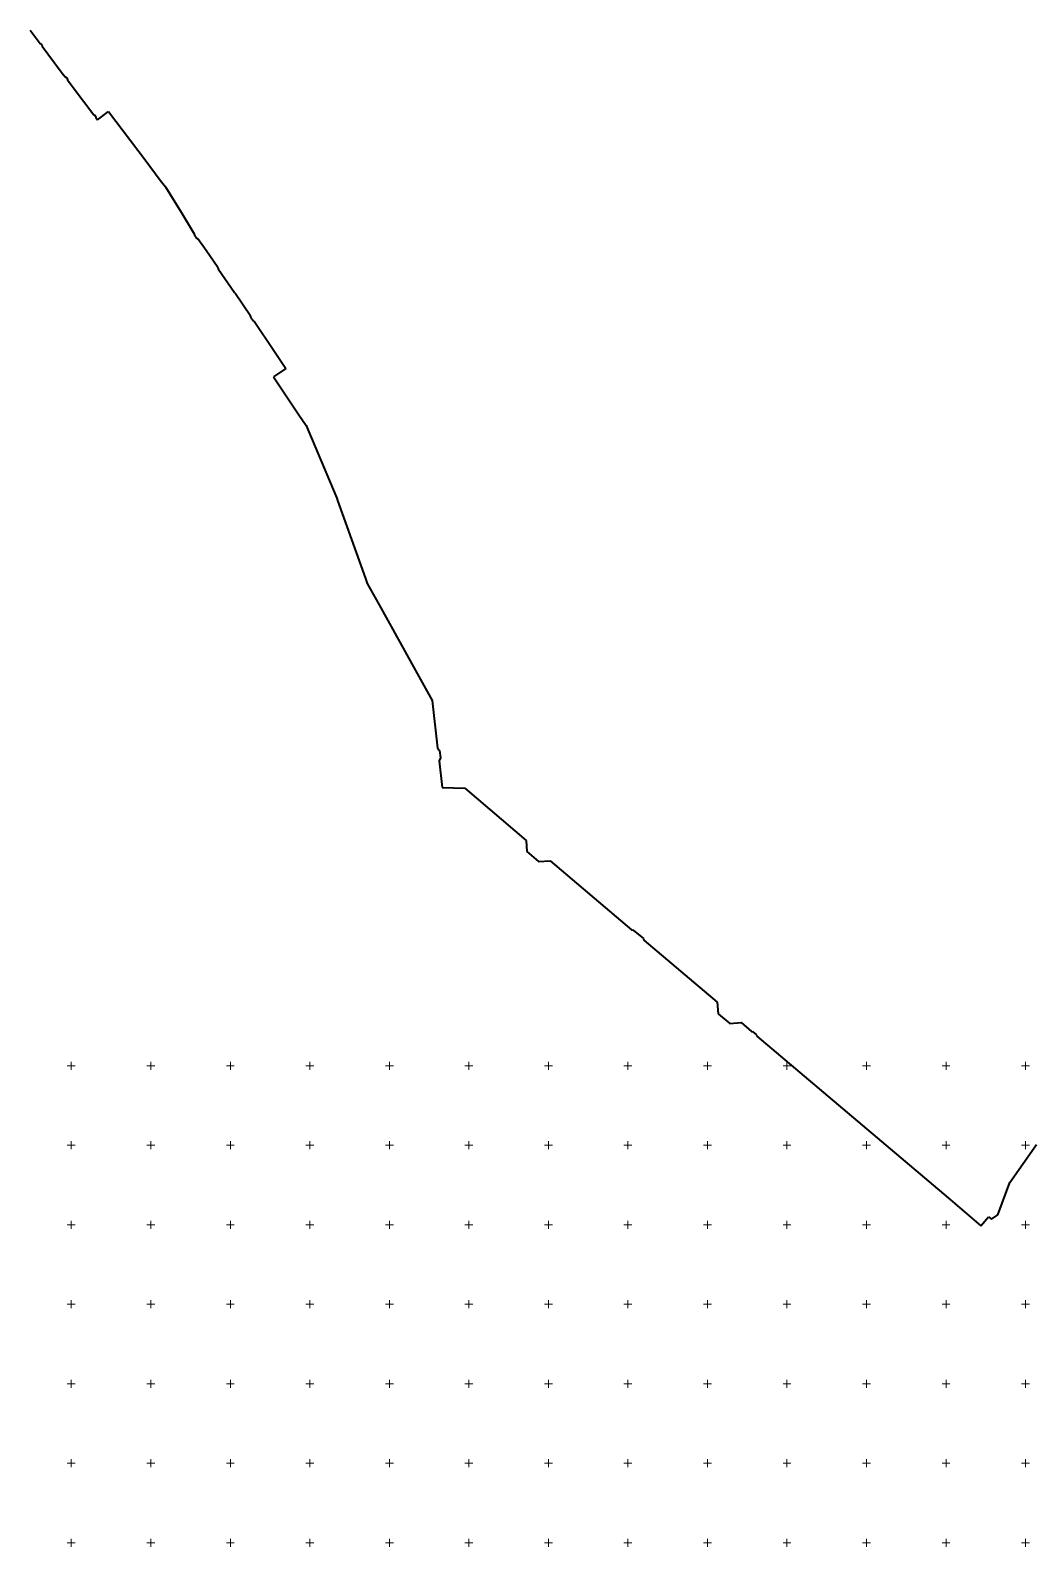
# Model space of a CAD drawing. Header units: metres. Extents: x 7536658 to 7539479, y 5878998 to 5880901.
# Drawn here: x 7538024 to 7538653, y 5879948 to 5880901 of the extents above; entities that cross this region are included whole.
import ezdxf

# ---------------------------------------------------------------- set-up
doc = ezdxf.new("R2010")
doc.units = ezdxf.units.M
doc.linetypes.add('1', pattern=[0])
doc.linetypes.add('3_SUUP_P', pattern=[0])
doc.layers.add('P_SUL_L_1', color=7, linetype='3_SUUP_P', lineweight=35)
doc.layers.add('Podzial_sekcyjny_krzyze', color=7, linetype='1', lineweight=18)

msp = doc.modelspace()

# ---------------------------------------------------------------- linework, layer by layer
at = {"layer": 'P_SUL_L_1', "linetype": '3_SUUP_P'}
for p, q in [((7538024.24, 5880901.27), (7538030.39, 5880892.93)), ((7538030.39, 5880892.93), (7538031.29, 5880892.55)), ((7538031.29, 5880892.55), (7538031.52, 5880892.25)), ((7538031.52, 5880892.25), (7538031.64, 5880891.28)), ((7538031.64, 5880891.28), (7538035.32, 5880886.39)), ((7538035.32, 5880886.39), (7538044.35, 5880874.41)), ((7538044.35, 5880874.41), (7538046.17, 5880872)), ((7538046.17, 5880872), (7538047.27, 5880871.35)), ((7538047.27, 5880871.35), (7538047.52, 5880870.22)), ((7538047.52, 5880870.22), (7538051.18, 5880865.36)), ((7538051.18, 5880865.36), (7538064.17, 5880848.13)), ((7538064.17, 5880848.13), (7538065.27, 5880847.48)), ((7538065.27, 5880847.48), (7538065.51, 5880846.35)), ((7538065.51, 5880846.35), (7538066.5, 5880845.04)), ((7538066.5, 5880845.04), (7538073.48, 5880850.3)), ((7538073.48, 5880850.3), (7538096.51, 5880819.77)), ((7538096.51, 5880819.77), (7538105.9, 5880806.97)), ((7538105.9, 5880806.97), (7538109.29, 5880802.77)), ((7538109.29, 5880802.77), (7538119.06, 5880786.84)), ((7538119.06, 5880786.84), (7538127.32, 5880773.35)), ((7538127.32, 5880773.35), (7538127.33, 5880773.15)), ((7538127.33, 5880773.15), (7538127.39, 5880772.76)), ((7538127.39, 5880772.76), (7538127.49, 5880772.37)), ((7538127.49, 5880772.37), (7538127.64, 5880772)), ((7538127.64, 5880772), (7538127.83, 5880771.65)), ((7538127.83, 5880771.65), (7538128.06, 5880771.33)), ((7538128.06, 5880771.33), (7538128.32, 5880771.03)), ((7538128.32, 5880771.03), (7538128.62, 5880770.77)), ((7538128.62, 5880770.77), (7538128.95, 5880770.55)), ((7538128.95, 5880770.55), (7538129.3, 5880770.36)), ((7538129.3, 5880770.36), (7538129.48, 5880770.28)), ((7538129.48, 5880770.28), (7538134.86, 5880763.07)), ((7538134.86, 5880763.07), (7538142.11, 5880752.32)), ((7538142.11, 5880752.32), (7538142.36, 5880751.17)), ((7538142.36, 5880751.17), (7538152.52, 5880736.47)), ((7538152.52, 5880736.47), (7538153.28, 5880735.69)), ((7538153.28, 5880735.69), (7538162.38, 5880722.16)), ((7538162.38, 5880722.16), (7538162.42, 5880721.92)), ((7538162.42, 5880721.92), (7538162.53, 5880721.45)), ((7538162.53, 5880721.45), (7538162.68, 5880720.99)), ((7538162.68, 5880720.99), (7538162.87, 5880720.55)), ((7538162.87, 5880720.55), (7538163.1, 5880720.13)), ((7538163.1, 5880720.13), (7538163.37, 5880719.73)), ((7538163.37, 5880719.73), (7538163.67, 5880719.35)), ((7538163.67, 5880719.35), (7538164.01, 5880719)), ((7538164.01, 5880719), (7538164.37, 5880718.69)), ((7538164.37, 5880718.69), (7538164.77, 5880718.41)), ((7538164.77, 5880718.41), (7538164.97, 5880718.28)), ((7538164.97, 5880718.28), (7538177.39, 5880699.8)), ((7538177.39, 5880699.8), (7538184.96, 5880688.52)), ((7538184.96, 5880688.52), (7538177.22, 5880683.32)), ((7538177.22, 5880683.32), (7538192.75, 5880660.12)), ((7538192.75, 5880660.12), (7538197.71, 5880652.71)), ((7538197.71, 5880652.71), (7538216.34, 5880608.44)), ((7538216.34, 5880608.44), (7538216.91, 5880607.09)), ((7538216.91, 5880607.09), (7538217.43, 5880605.64)), ((7538217.43, 5880605.64), (7538235.03, 5880556.57)), ((7538235.03, 5880556.57), (7538236.13, 5880553.27)), ((7538236.13, 5880553.27), (7538243.49, 5880539.99)), ((7538243.49, 5880539.99), (7538268.49, 5880494.85)), ((7538268.49, 5880494.85), (7538276.83, 5880479.8)), ((7538276.83, 5880479.8), (7538280.35, 5880449.86)), ((7538280.35, 5880449.86), (7538281.6, 5880448.37)), ((7538282.16, 5880443.59), (7538281.29, 5880441.86)), ((7538281.6, 5880448.37), (7538282.16, 5880443.59)), ((7538281.29, 5880441.86), (7538283.28, 5880424.97)), ((7538283.28, 5880424.97), (7538297.36, 5880424.58)), ((7538297.36, 5880424.58), (7538336.03, 5880391.78)), ((7538336.03, 5880391.78), (7538336.49, 5880384.7)), ((7538336.49, 5880384.7), (7538343.79, 5880378.52)), ((7538343.79, 5880378.52), (7538351.12, 5880378.98)), ((7538351.12, 5880378.98), (7538402.32, 5880335.55)), ((7538402.32, 5880335.55), (7538403.38, 5880335.37)), ((7538403.38, 5880335.37), (7538409.7, 5880330.01)), ((7538409.7, 5880330.01), (7538410.05, 5880328.99)), ((7538410.05, 5880328.99), (7538456.15, 5880289.89)), ((7538456.15, 5880289.89), (7538456.76, 5880282.69)), ((7538456.76, 5880282.69), (7538464.01, 5880276.55)), ((7538464.01, 5880276.55), (7538471.11, 5880277.15)), ((7538471.11, 5880277.15), (7538477.79, 5880271.48)), ((7538477.79, 5880271.48), (7538478.6, 5880271.34)), ((7538478.6, 5880271.34), (7538480.86, 5880269.43)), ((7538480.86, 5880269.43), (7538481.13, 5880268.65)), ((7538481.13, 5880268.65), (7538601.32, 5880166.87)), ((7538640.15, 5880176.46), (7538656.88, 5880200.36)), ((7538632.67, 5880156.14), (7538640.15, 5880176.46)), ((7538601.32, 5880166.87), (7538621.93, 5880149.35)), ((7538628.59, 5880153.54), (7538632.67, 5880156.14)), ((7538621.93, 5880149.35), (7538626.77, 5880155.07)), ((7538626.77, 5880155.07), (7538628.59, 5880153.54))]:
    msp.add_line(p, q, dxfattribs=at)
at = {"layer": 'Podzial_sekcyjny_krzyze'}
for p, q in [((7538050, 5880247.5), (7538050, 5880252.5)), ((7538100, 5880247.5), (7538100, 5880252.5)), ((7538150, 5880247.5), (7538150, 5880252.5)), ((7538200, 5880247.5), (7538200, 5880252.5)), ((7538250, 5880247.5), (7538250, 5880252.5)), ((7538300, 5880247.5), (7538300, 5880252.5)), ((7538350, 5880247.5), (7538350, 5880252.5)), ((7538400, 5880247.5), (7538400, 5880252.5)), ((7538450, 5880247.5), (7538450, 5880252.5)), ((7538500, 5880247.5), (7538500, 5880252.5)), ((7538550, 5880247.5), (7538550, 5880252.5)), ((7538600, 5880247.5), (7538600, 5880252.5)), ((7538650, 5880247.5), (7538650, 5880252.5)), ((7538047.5, 5880250), (7538052.5, 5880250)), ((7538097.5, 5880250), (7538102.5, 5880250)), ((7538147.5, 5880250), (7538152.5, 5880250)), ((7538197.5, 5880250), (7538202.5, 5880250)), ((7538247.5, 5880250), (7538252.5, 5880250)), ((7538297.5, 5880250), (7538302.5, 5880250)), ((7538347.5, 5880250), (7538352.5, 5880250)), ((7538397.5, 5880250), (7538402.5, 5880250)), ((7538447.5, 5880250), (7538452.5, 5880250)), ((7538497.5, 5880250), (7538502.5, 5880250)), ((7538547.5, 5880250), (7538552.5, 5880250)), ((7538597.5, 5880250), (7538602.5, 5880250)), ((7538647.5, 5880250), (7538652.5, 5880250)), ((7538047.5, 5880200), (7538052.5, 5880200)), ((7538050, 5880197.5), (7538050, 5880202.5)), ((7538097.5, 5880200), (7538102.5, 5880200)), ((7538100, 5880197.5), (7538100, 5880202.5)), ((7538147.5, 5880200), (7538152.5, 5880200)), ((7538150, 5880197.5), (7538150, 5880202.5)), ((7538197.5, 5880200), (7538202.5, 5880200)), ((7538200, 5880197.5), (7538200, 5880202.5)), ((7538247.5, 5880200), (7538252.5, 5880200)), ((7538250, 5880197.5), (7538250, 5880202.5)), ((7538297.5, 5880200), (7538302.5, 5880200)), ((7538300, 5880197.5), (7538300, 5880202.5)), ((7538347.5, 5880200), (7538352.5, 5880200)), ((7538350, 5880197.5), (7538350, 5880202.5)), ((7538397.5, 5880200), (7538402.5, 5880200)), ((7538400, 5880197.5), (7538400, 5880202.5)), ((7538447.5, 5880200), (7538452.5, 5880200)), ((7538450, 5880197.5), (7538450, 5880202.5)), ((7538497.5, 5880200), (7538502.5, 5880200)), ((7538500, 5880197.5), (7538500, 5880202.5)), ((7538547.5, 5880200), (7538552.5, 5880200)), ((7538550, 5880197.5), (7538550, 5880202.5)), ((7538597.5, 5880200), (7538602.5, 5880200)), ((7538600, 5880197.5), (7538600, 5880202.5)), ((7538647.5, 5880200), (7538652.5, 5880200)), ((7538650, 5880197.5), (7538650, 5880202.5)), ((7538047.5, 5880150), (7538052.5, 5880150)), ((7538050, 5880147.5), (7538050, 5880152.5)), ((7538097.5, 5880150), (7538102.5, 5880150)), ((7538100, 5880147.5), (7538100, 5880152.5)), ((7538147.5, 5880150), (7538152.5, 5880150)), ((7538150, 5880147.5), (7538150, 5880152.5)), ((7538197.5, 5880150), (7538202.5, 5880150)), ((7538200, 5880147.5), (7538200, 5880152.5)), ((7538247.5, 5880150), (7538252.5, 5880150)), ((7538250, 5880147.5), (7538250, 5880152.5)), ((7538297.5, 5880150), (7538302.5, 5880150)), ((7538300, 5880147.5), (7538300, 5880152.5)), ((7538347.5, 5880150), (7538352.5, 5880150)), ((7538350, 5880147.5), (7538350, 5880152.5)), ((7538397.5, 5880150), (7538402.5, 5880150)), ((7538400, 5880147.5), (7538400, 5880152.5)), ((7538447.5, 5880150), (7538452.5, 5880150)), ((7538450, 5880147.5), (7538450, 5880152.5)), ((7538497.5, 5880150), (7538502.5, 5880150)), ((7538500, 5880147.5), (7538500, 5880152.5)), ((7538547.5, 5880150), (7538552.5, 5880150)), ((7538550, 5880147.5), (7538550, 5880152.5)), ((7538597.5, 5880150), (7538602.5, 5880150)), ((7538600, 5880147.5), (7538600, 5880152.5)), ((7538647.5, 5880150), (7538652.5, 5880150)), ((7538650, 5880147.5), (7538650, 5880152.5)), ((7538047.5, 5880100), (7538052.5, 5880100)), ((7538050, 5880097.5), (7538050, 5880102.5)), ((7538097.5, 5880100), (7538102.5, 5880100)), ((7538100, 5880097.5), (7538100, 5880102.5)), ((7538147.5, 5880100), (7538152.5, 5880100)), ((7538150, 5880097.5), (7538150, 5880102.5)), ((7538197.5, 5880100), (7538202.5, 5880100)), ((7538200, 5880097.5), (7538200, 5880102.5)), ((7538247.5, 5880100), (7538252.5, 5880100)), ((7538250, 5880097.5), (7538250, 5880102.5)), ((7538297.5, 5880100), (7538302.5, 5880100)), ((7538300, 5880097.5), (7538300, 5880102.5)), ((7538347.5, 5880100), (7538352.5, 5880100)), ((7538350, 5880097.5), (7538350, 5880102.5)), ((7538397.5, 5880100), (7538402.5, 5880100)), ((7538400, 5880097.5), (7538400, 5880102.5)), ((7538447.5, 5880100), (7538452.5, 5880100)), ((7538450, 5880097.5), (7538450, 5880102.5)), ((7538497.5, 5880100), (7538502.5, 5880100)), ((7538500, 5880097.5), (7538500, 5880102.5)), ((7538547.5, 5880100), (7538552.5, 5880100)), ((7538550, 5880097.5), (7538550, 5880102.5)), ((7538597.5, 5880100), (7538602.5, 5880100)), ((7538600, 5880097.5), (7538600, 5880102.5)), ((7538647.5, 5880100), (7538652.5, 5880100)), ((7538650, 5880097.5), (7538650, 5880102.5)), ((7538050, 5880047.5), (7538050, 5880052.5)), ((7538100, 5880047.5), (7538100, 5880052.5)), ((7538150, 5880047.5), (7538150, 5880052.5)), ((7538200, 5880047.5), (7538200, 5880052.5)), ((7538250, 5880047.5), (7538250, 5880052.5)), ((7538300, 5880047.5), (7538300, 5880052.5)), ((7538350, 5880047.5), (7538350, 5880052.5)), ((7538400, 5880047.5), (7538400, 5880052.5)), ((7538450, 5880047.5), (7538450, 5880052.5)), ((7538500, 5880047.5), (7538500, 5880052.5)), ((7538550, 5880047.5), (7538550, 5880052.5)), ((7538600, 5880047.5), (7538600, 5880052.5)), ((7538650, 5880047.5), (7538650, 5880052.5)), ((7538047.5, 5880050), (7538052.5, 5880050)), ((7538097.5, 5880050), (7538102.5, 5880050)), ((7538147.5, 5880050), (7538152.5, 5880050)), ((7538197.5, 5880050), (7538202.5, 5880050)), ((7538247.5, 5880050), (7538252.5, 5880050)), ((7538297.5, 5880050), (7538302.5, 5880050)), ((7538347.5, 5880050), (7538352.5, 5880050)), ((7538397.5, 5880050), (7538402.5, 5880050)), ((7538447.5, 5880050), (7538452.5, 5880050)), ((7538497.5, 5880050), (7538502.5, 5880050)), ((7538547.5, 5880050), (7538552.5, 5880050)), ((7538597.5, 5880050), (7538602.5, 5880050)), ((7538647.5, 5880050), (7538652.5, 5880050)), ((7538047.5, 5880000), (7538052.5, 5880000)), ((7538050, 5879997.5), (7538050, 5880002.5)), ((7538097.5, 5880000), (7538102.5, 5880000)), ((7538100, 5879997.5), (7538100, 5880002.5)), ((7538147.5, 5880000), (7538152.5, 5880000)), ((7538150, 5879997.5), (7538150, 5880002.5)), ((7538197.5, 5880000), (7538202.5, 5880000)), ((7538200, 5879997.5), (7538200, 5880002.5)), ((7538247.5, 5880000), (7538252.5, 5880000)), ((7538250, 5879997.5), (7538250, 5880002.5)), ((7538297.5, 5880000), (7538302.5, 5880000)), ((7538300, 5879997.5), (7538300, 5880002.5)), ((7538347.5, 5880000), (7538352.5, 5880000)), ((7538350, 5879997.5), (7538350, 5880002.5)), ((7538397.5, 5880000), (7538402.5, 5880000)), ((7538400, 5879997.5), (7538400, 5880002.5)), ((7538447.5, 5880000), (7538452.5, 5880000)), ((7538450, 5879997.5), (7538450, 5880002.5)), ((7538497.5, 5880000), (7538502.5, 5880000)), ((7538500, 5879997.5), (7538500, 5880002.5)), ((7538547.5, 5880000), (7538552.5, 5880000)), ((7538550, 5879997.5), (7538550, 5880002.5)), ((7538597.5, 5880000), (7538602.5, 5880000)), ((7538600, 5879997.5), (7538600, 5880002.5)), ((7538647.5, 5880000), (7538652.5, 5880000)), ((7538650, 5879997.5), (7538650, 5880002.5)), ((7538047.5, 5879950), (7538052.5, 5879950)), ((7538050, 5879947.5), (7538050, 5879952.5)), ((7538097.5, 5879950), (7538102.5, 5879950)), ((7538100, 5879947.5), (7538100, 5879952.5)), ((7538147.5, 5879950), (7538152.5, 5879950)), ((7538150, 5879947.5), (7538150, 5879952.5)), ((7538197.5, 5879950), (7538202.5, 5879950)), ((7538200, 5879947.5), (7538200, 5879952.5)), ((7538247.5, 5879950), (7538252.5, 5879950)), ((7538250, 5879947.5), (7538250, 5879952.5)), ((7538297.5, 5879950), (7538302.5, 5879950)), ((7538300, 5879947.5), (7538300, 5879952.5)), ((7538347.5, 5879950), (7538352.5, 5879950)), ((7538350, 5879947.5), (7538350, 5879952.5)), ((7538397.5, 5879950), (7538402.5, 5879950)), ((7538400, 5879947.5), (7538400, 5879952.5)), ((7538447.5, 5879950), (7538452.5, 5879950)), ((7538450, 5879947.5), (7538450, 5879952.5)), ((7538497.5, 5879950), (7538502.5, 5879950)), ((7538500, 5879947.5), (7538500, 5879952.5)), ((7538547.5, 5879950), (7538552.5, 5879950)), ((7538550, 5879947.5), (7538550, 5879952.5)), ((7538597.5, 5879950), (7538602.5, 5879950)), ((7538600, 5879947.5), (7538600, 5879952.5)), ((7538647.5, 5879950), (7538652.5, 5879950)), ((7538650, 5879947.5), (7538650, 5879952.5))]:
    msp.add_line(p, q, dxfattribs=at)

doc.saveas('drawing.dxf')
